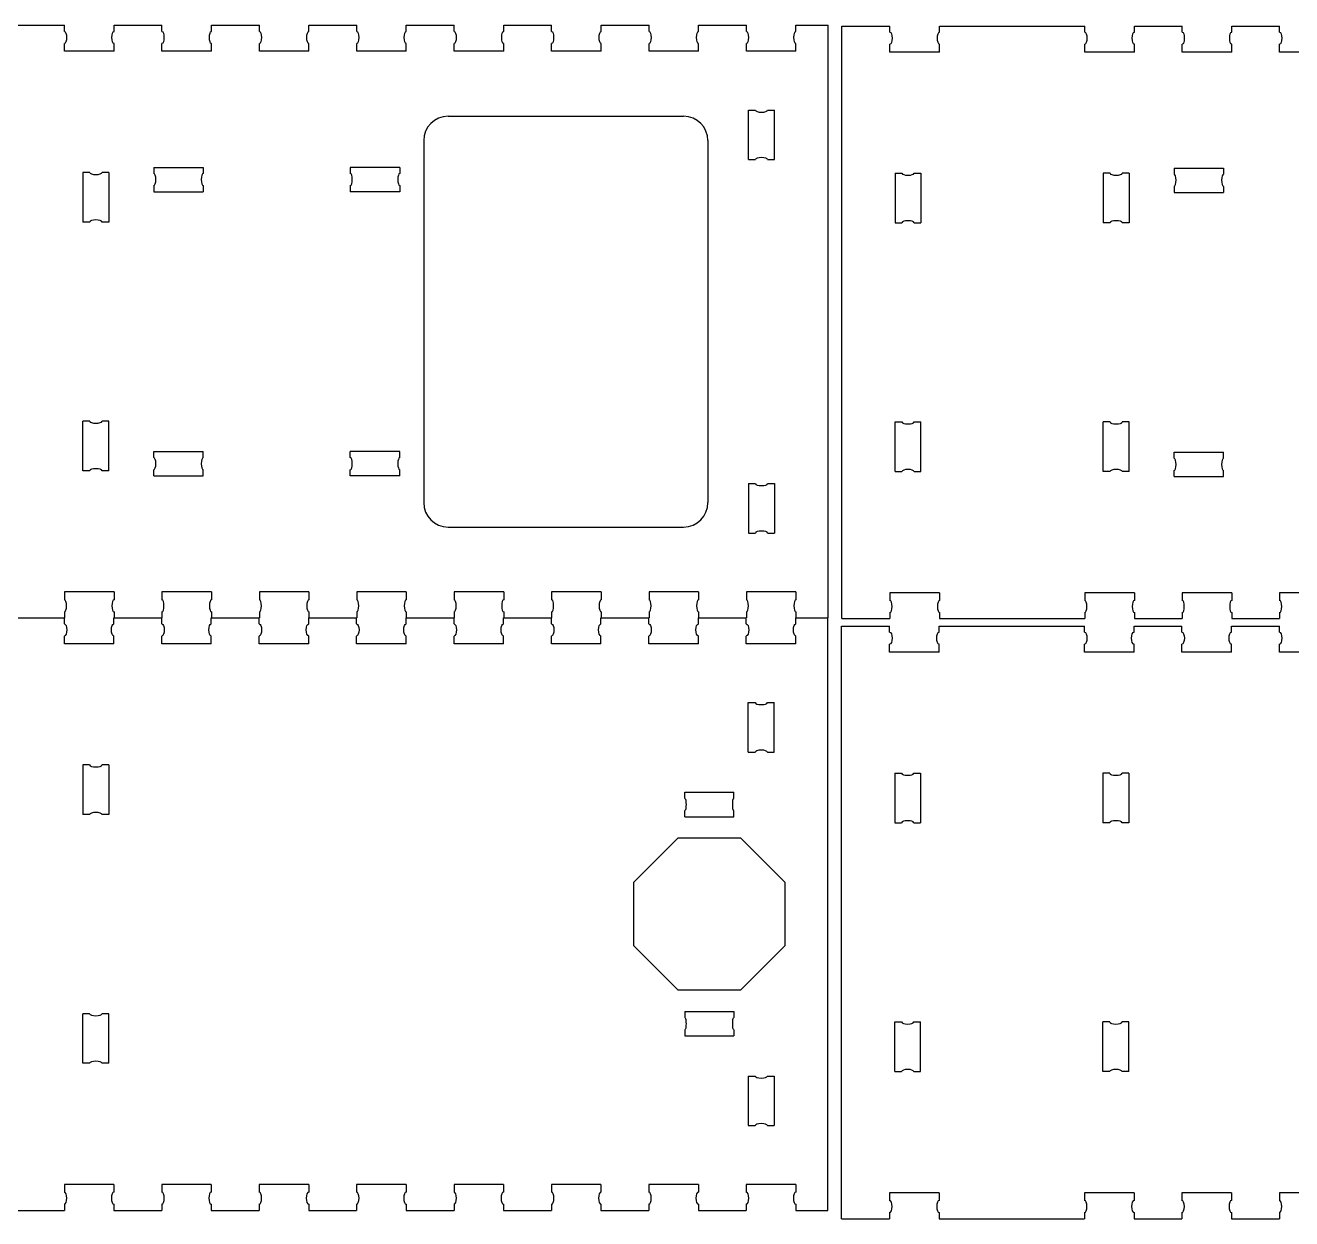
# Model space of a CAD drawing. Extents: x 6 to 617, y 2 to 305.
# Drawn here: x 156.8 to 312.8, y 155.2 to 302.2 of the extents above; entities that cross this region are included whole.
import ezdxf

# ---------------------------------------------------------------- set-up
doc = ezdxf.new("R2010")
doc.units = 0
doc.header["$LTSCALE"] = 12.7
doc.header["$MEASUREMENT"] = 0
doc.layers.add('VISIBLE', color=1, linetype='CONTINUOUS')

msp = doc.modelspace()

# ---------------------------------------------------------------- linework, layer by layer
at = {"layer": 'VISIBLE'}
for p, q in [((143.74, 302.18), (161.64, 302.18)), ((161.64, 301.43), (161.64, 302.18)), ((167.74, 301.43), (167.74, 302.18)), ((167.74, 302.18), (173.64, 302.18)), ((173.64, 301.43), (173.64, 302.18)), ((179.74, 301.43), (179.74, 302.18)), ((179.74, 302.18), (185.64, 302.18)), ((185.64, 301.43), (185.64, 302.18)), ((191.74, 301.43), (191.74, 302.18)), ((191.74, 302.18), (197.64, 302.18)), ((197.64, 301.43), (197.64, 302.18)), ((203.74, 301.43), (203.74, 302.18)), ((203.74, 302.18), (209.64, 302.18)), ((209.64, 301.43), (209.64, 302.18)), ((215.74, 301.43), (215.74, 302.18)), ((215.74, 302.18), (221.64, 302.18)), ((221.64, 301.43), (221.64, 302.18)), ((227.74, 301.43), (227.74, 302.18)), ((227.74, 302.18), (233.64, 302.18)), ((233.64, 301.43), (233.64, 302.18)), ((239.74, 301.43), (239.74, 302.18)), ((239.74, 302.18), (245.64, 302.18)), ((245.64, 301.43), (245.64, 302.18)), ((251.74, 301.43), (251.74, 302.18)), ((251.74, 302.18), (255.69, 302.18)), ((255.69, 229.18), (255.69, 302.18)), ((257.37, 229.09), (257.37, 302.09)), ((257.37, 302.09), (263.32, 302.09)), ((263.32, 301.34), (263.32, 302.09)), ((269.42, 301.34), (269.42, 302.09)), ((269.42, 302.09), (287.32, 302.09)), ((287.32, 301.34), (287.32, 302.09)), ((293.42, 301.34), (293.42, 302.09)), ((293.42, 302.09), (299.32, 302.09)), ((299.32, 301.34), (299.32, 302.09)), ((305.42, 301.34), (305.42, 302.09)), ((305.42, 302.09), (311.32, 302.09)), ((311.32, 301.34), (311.32, 302.09)), ((161.64, 298.98), (161.64, 299.93)), ((167.74, 298.98), (167.74, 299.93)), ((173.64, 298.98), (173.64, 299.93)), ((179.74, 298.98), (179.74, 299.93)), ((185.64, 298.98), (185.64, 299.93)), ((191.74, 298.98), (191.74, 299.93)), ((197.64, 298.98), (197.64, 299.93)), ((203.74, 298.98), (203.74, 299.93)), ((209.64, 298.98), (209.64, 299.93)), ((215.74, 298.98), (215.74, 299.93)), ((221.64, 298.98), (221.64, 299.93)), ((227.74, 298.98), (227.74, 299.93)), ((233.64, 298.98), (233.64, 299.93)), ((239.74, 298.98), (239.74, 299.93)), ((245.64, 298.98), (245.64, 299.93)), ((251.74, 298.98), (251.74, 299.93)), ((263.32, 298.89), (263.32, 299.84)), ((269.42, 298.89), (269.42, 299.84)), ((287.32, 298.89), (287.32, 299.84)), ((293.42, 298.89), (293.42, 299.84)), ((299.32, 298.89), (299.32, 299.84)), ((305.42, 298.89), (305.42, 299.84)), ((311.32, 298.89), (311.32, 299.84)), ((167.74, 298.98), (161.64, 298.98)), ((179.74, 298.98), (173.64, 298.98)), ((191.74, 298.98), (185.64, 298.98)), ((203.74, 298.98), (197.64, 298.98)), ((215.74, 298.98), (209.64, 298.98)), ((227.74, 298.98), (221.64, 298.98)), ((239.74, 298.98), (233.64, 298.98)), ((251.74, 298.98), (245.64, 298.98)), ((269.42, 298.89), (263.32, 298.89)), ((293.42, 298.89), (287.32, 298.89)), ((305.42, 298.89), (299.32, 298.89)), ((317.42, 298.89), (311.32, 298.89)), ((245.89, 285.63), (245.89, 291.73)), ((245.89, 291.73), (246.74, 291.73)), ((248.24, 291.73), (249.09, 291.73)), ((249.09, 285.63), (249.09, 291.73)), ((208.89, 290.98), (237.89, 290.98)), ((205.89, 287.98), (205.89, 243.38)), ((240.89, 287.98), (240.89, 243.38)), ((245.89, 285.63), (246.74, 285.63)), ((248.24, 285.63), (249.09, 285.63)), ((163.91, 284.05), (163.91, 277.95)), ((164.76, 284.05), (163.91, 284.05)), ((167.11, 284.05), (166.26, 284.05)), ((167.11, 284.05), (167.11, 277.95)), ((172.64, 284.68), (178.74, 284.68)), ((172.64, 284.68), (172.64, 283.93)), ((178.74, 284.68), (178.74, 283.93)), ((202.94, 284.68), (196.84, 284.68)), ((196.84, 284.68), (196.84, 283.93)), ((202.94, 284.68), (202.94, 283.93)), ((263.94, 283.96), (263.94, 277.86)), ((263.94, 283.96), (264.79, 283.96)), ((266.29, 283.96), (267.14, 283.96)), ((267.14, 283.96), (267.14, 277.86)), ((289.59, 283.96), (289.59, 277.86)), ((290.44, 283.96), (289.59, 283.96)), ((292.79, 283.96), (291.94, 283.96)), ((292.79, 283.96), (292.79, 277.86)), ((298.32, 284.59), (304.42, 284.59)), ((298.32, 284.59), (298.32, 283.84)), ((304.42, 284.59), (304.42, 283.84)), ((172.64, 282.43), (172.64, 281.68)), ((178.74, 282.43), (178.74, 281.68)), ((196.84, 282.43), (196.84, 281.68)), ((202.94, 282.43), (202.94, 281.68)), ((298.32, 282.34), (298.32, 281.59)), ((304.42, 282.34), (304.42, 281.59)), ((172.64, 281.68), (178.74, 281.68)), ((202.94, 281.68), (196.84, 281.68)), ((298.32, 281.59), (304.42, 281.59)), ((164.76, 277.95), (163.91, 277.95)), ((167.11, 277.95), (166.26, 277.95)), ((263.94, 277.86), (264.79, 277.86)), ((266.29, 277.86), (267.14, 277.86)), ((290.44, 277.86), (289.59, 277.86)), ((292.79, 277.86), (291.94, 277.86)), ((163.91, 247.31), (163.91, 253.41)), ((164.76, 253.41), (163.91, 253.41)), ((167.11, 253.41), (166.26, 253.41)), ((167.11, 247.31), (167.11, 253.41)), ((263.94, 253.32), (264.79, 253.32)), ((263.94, 247.22), (263.94, 253.32)), ((266.29, 253.32), (267.14, 253.32)), ((267.14, 247.22), (267.14, 253.32)), ((289.59, 247.22), (289.59, 253.32)), ((290.44, 253.32), (289.59, 253.32)), ((292.79, 253.32), (291.94, 253.32)), ((292.79, 247.22), (292.79, 253.32)), ((172.64, 249.68), (178.74, 249.68)), ((172.64, 248.93), (172.64, 249.68)), ((178.74, 248.93), (178.74, 249.68)), ((202.94, 249.68), (196.84, 249.68)), ((196.84, 248.93), (196.84, 249.68)), ((202.94, 248.93), (202.94, 249.68)), ((298.32, 249.59), (304.42, 249.59)), ((298.32, 248.84), (298.32, 249.59)), ((304.42, 248.84), (304.42, 249.59)), ((164.76, 247.31), (163.91, 247.31)), ((167.11, 247.31), (166.26, 247.31)), ((172.64, 246.68), (172.64, 247.43)), ((172.64, 246.68), (178.74, 246.68)), ((178.74, 246.68), (178.74, 247.43)), ((196.84, 246.68), (196.84, 247.43)), ((202.94, 246.68), (196.84, 246.68)), ((202.94, 246.68), (202.94, 247.43)), ((263.94, 247.22), (264.79, 247.22)), ((266.29, 247.22), (267.14, 247.22)), ((290.44, 247.22), (289.59, 247.22)), ((292.79, 247.22), (291.94, 247.22)), ((298.32, 246.59), (298.32, 247.34)), ((298.32, 246.59), (304.42, 246.59)), ((304.42, 246.59), (304.42, 247.34)), ((245.89, 245.73), (245.89, 239.63)), ((245.89, 245.73), (246.74, 245.73)), ((248.24, 245.73), (249.09, 245.73)), ((249.09, 245.73), (249.09, 239.63)), ((208.89, 240.38), (237.89, 240.38)), ((245.89, 239.63), (246.74, 239.63)), ((248.24, 239.63), (249.09, 239.63)), ((167.74, 232.38), (161.64, 232.38)), ((161.64, 232.38), (161.64, 231.43)), ((167.74, 232.38), (167.74, 231.43)), ((179.74, 232.38), (173.64, 232.38)), ((173.64, 232.38), (173.64, 231.43)), ((179.74, 232.38), (179.74, 231.43)), ((191.74, 232.38), (185.64, 232.38)), ((185.64, 232.38), (185.64, 231.43)), ((191.74, 232.38), (191.74, 231.43)), ((203.74, 232.38), (197.64, 232.38)), ((197.64, 232.38), (197.64, 231.43)), ((203.74, 232.38), (203.74, 231.43)), ((215.74, 232.38), (209.64, 232.38)), ((209.64, 232.38), (209.64, 231.43)), ((215.74, 232.38), (215.74, 231.43)), ((227.74, 232.38), (221.64, 232.38)), ((221.64, 232.38), (221.64, 231.43)), ((227.74, 232.38), (227.74, 231.43)), ((239.74, 232.38), (233.64, 232.38)), ((233.64, 232.38), (233.64, 231.43)), ((239.74, 232.38), (239.74, 231.43)), ((251.74, 232.38), (245.64, 232.38)), ((245.64, 232.38), (245.64, 231.43)), ((251.74, 232.38), (251.74, 231.43)), ((269.42, 232.29), (263.32, 232.29)), ((263.32, 232.29), (263.32, 231.34)), ((269.42, 232.29), (269.42, 231.34)), ((293.42, 232.29), (287.32, 232.29)), ((287.32, 232.29), (287.32, 231.34)), ((293.42, 232.29), (293.42, 231.34)), ((305.42, 232.29), (299.32, 232.29)), ((299.32, 232.29), (299.32, 231.34)), ((305.42, 232.29), (305.42, 231.34)), ((317.42, 232.29), (311.32, 232.29)), ((311.32, 232.29), (311.32, 231.34)), ((161.64, 229.93), (161.64, 229.18)), ((167.74, 229.93), (167.74, 229.18)), ((173.64, 229.93), (173.64, 229.18)), ((179.74, 229.93), (179.74, 229.18)), ((185.64, 229.93), (185.64, 229.18)), ((191.74, 229.93), (191.74, 229.18)), ((197.64, 229.93), (197.64, 229.18)), ((203.74, 229.93), (203.74, 229.18)), ((209.64, 229.93), (209.64, 229.18)), ((215.74, 229.93), (215.74, 229.18)), ((221.64, 229.93), (221.64, 229.18)), ((227.74, 229.93), (227.74, 229.18)), ((233.64, 229.93), (233.64, 229.18)), ((239.74, 229.93), (239.74, 229.18)), ((245.64, 229.93), (245.64, 229.18)), ((251.74, 229.93), (251.74, 229.18)), ((263.32, 229.84), (263.32, 229.09)), ((269.42, 229.84), (269.42, 229.09)), ((287.32, 229.84), (287.32, 229.09)), ((293.42, 229.84), (293.42, 229.09)), ((299.32, 229.84), (299.32, 229.09)), ((305.42, 229.84), (305.42, 229.09)), ((311.32, 229.84), (311.32, 229.09)), ((143.72, 229.2), (161.62, 229.2)), ((143.74, 229.18), (161.64, 229.18)), ((161.62, 228.45), (161.62, 229.2)), ((167.72, 228.45), (167.72, 229.2)), ((167.72, 229.2), (173.62, 229.2)), ((167.74, 229.18), (173.64, 229.18)), ((173.62, 228.45), (173.62, 229.2)), ((179.72, 228.45), (179.72, 229.2)), ((179.72, 229.2), (185.62, 229.2)), ((179.74, 229.18), (185.64, 229.18)), ((185.62, 228.45), (185.62, 229.2)), ((191.72, 228.45), (191.72, 229.2)), ((191.72, 229.2), (197.62, 229.2)), ((191.74, 229.18), (197.64, 229.18)), ((197.62, 228.45), (197.62, 229.2)), ((203.72, 228.45), (203.72, 229.2)), ((203.72, 229.2), (209.62, 229.2)), ((203.74, 229.18), (209.64, 229.18)), ((209.62, 228.45), (209.62, 229.2)), ((215.72, 228.45), (215.72, 229.2)), ((215.72, 229.2), (221.62, 229.2)), ((215.74, 229.18), (221.64, 229.18)), ((221.62, 228.45), (221.62, 229.2)), ((227.72, 228.45), (227.72, 229.2)), ((227.72, 229.2), (233.62, 229.2)), ((227.74, 229.18), (233.64, 229.18)), ((233.62, 228.45), (233.62, 229.2)), ((239.72, 228.45), (239.72, 229.2)), ((239.72, 229.2), (245.62, 229.2)), ((239.74, 229.18), (245.64, 229.18)), ((245.62, 228.45), (245.62, 229.2)), ((251.72, 228.45), (251.72, 229.2)), ((251.72, 229.2), (255.67, 229.2)), ((251.74, 229.18), (255.69, 229.18)), ((255.67, 156.2), (255.67, 229.2)), ((257.33, 155.18), (257.33, 228.18)), ((257.33, 228.18), (263.28, 228.18)), ((257.37, 229.09), (263.32, 229.09)), ((263.28, 227.43), (263.28, 228.18)), ((269.38, 227.43), (269.38, 228.18)), ((269.38, 228.18), (287.28, 228.18)), ((269.42, 229.09), (287.32, 229.09)), ((287.28, 227.43), (287.28, 228.18)), ((293.38, 227.43), (293.38, 228.18)), ((293.38, 228.18), (299.28, 228.18)), ((293.42, 229.09), (299.32, 229.09)), ((299.28, 227.43), (299.28, 228.18)), ((305.38, 227.43), (305.38, 228.18)), ((305.38, 228.18), (311.28, 228.18)), ((305.42, 229.09), (311.32, 229.09)), ((311.28, 227.43), (311.28, 228.18)), ((161.62, 226), (161.62, 226.95)), ((167.72, 226), (167.72, 226.95)), ((173.62, 226), (173.62, 226.95)), ((179.72, 226), (179.72, 226.95)), ((185.62, 226), (185.62, 226.95)), ((191.72, 226), (191.72, 226.95)), ((197.62, 226), (197.62, 226.95)), ((203.72, 226), (203.72, 226.95)), ((209.62, 226), (209.62, 226.95)), ((215.72, 226), (215.72, 226.95)), ((221.62, 226), (221.62, 226.95)), ((227.72, 226), (227.72, 226.95)), ((233.62, 226), (233.62, 226.95)), ((239.72, 226), (239.72, 226.95)), ((245.62, 226), (245.62, 226.95)), ((251.72, 226), (251.72, 226.95)), ((167.72, 226), (161.62, 226)), ((179.72, 226), (173.62, 226)), ((191.72, 226), (185.62, 226)), ((203.72, 226), (197.62, 226)), ((215.72, 226), (209.62, 226)), ((227.72, 226), (221.62, 226)), ((239.72, 226), (233.62, 226)), ((251.72, 226), (245.62, 226)), ((263.28, 224.98), (263.28, 225.93)), ((269.38, 224.98), (263.28, 224.98)), ((269.38, 224.98), (269.38, 225.93)), ((287.28, 224.98), (287.28, 225.93)), ((293.38, 224.98), (287.28, 224.98)), ((293.38, 224.98), (293.38, 225.93)), ((299.28, 224.98), (299.28, 225.93)), ((305.38, 224.98), (299.28, 224.98)), ((305.38, 224.98), (305.38, 225.93)), ((311.28, 224.98), (311.28, 225.93)), ((317.38, 224.98), (311.28, 224.98)), ((245.87, 212.65), (245.87, 218.75)), ((245.87, 218.75), (246.72, 218.75)), ((248.22, 218.75), (249.07, 218.75)), ((249.07, 212.65), (249.07, 218.75)), ((245.87, 212.65), (246.72, 212.65)), ((248.22, 212.65), (249.07, 212.65)), ((163.89, 211.07), (163.89, 204.97)), ((164.74, 211.07), (163.89, 211.07)), ((167.09, 211.07), (166.24, 211.07)), ((167.09, 211.07), (167.09, 204.97)), ((263.9, 210.05), (263.9, 203.95)), ((263.9, 210.05), (264.75, 210.05)), ((266.25, 210.05), (267.1, 210.05)), ((267.1, 210.05), (267.1, 203.95)), ((289.55, 210.05), (289.55, 203.95)), ((290.4, 210.05), (289.55, 210.05)), ((292.75, 210.05), (291.9, 210.05)), ((292.75, 210.05), (292.75, 203.95)), ((238.07, 207.7), (244.07, 207.7)), ((238.07, 206.95), (238.07, 207.7)), ((244.07, 206.95), (244.07, 207.7)), ((164.74, 204.97), (163.89, 204.97)), ((167.09, 204.97), (166.24, 204.97)), ((238.07, 204.7), (238.07, 205.45)), ((238.07, 204.7), (244.07, 204.7)), ((244.07, 204.7), (244.07, 205.45)), ((263.9, 203.95), (264.75, 203.95)), ((266.25, 203.95), (267.1, 203.95)), ((290.4, 203.95), (289.55, 203.95)), ((292.75, 203.95), (291.9, 203.95)), ((237.19, 202.06), (231.71, 196.58)), ((244.94, 202.06), (237.19, 202.06)), ((250.42, 196.58), (244.94, 202.06)), ((231.71, 196.58), (231.71, 188.83)), ((250.42, 188.83), (250.42, 196.58)), ((231.71, 188.83), (237.19, 183.35)), ((244.94, 183.35), (250.42, 188.83)), ((237.19, 183.35), (244.94, 183.35)), ((163.89, 174.33), (163.89, 180.43)), ((164.74, 180.43), (163.89, 180.43)), ((167.09, 180.43), (166.24, 180.43)), ((167.09, 174.33), (167.09, 180.43)), ((238.07, 180.7), (244.07, 180.7)), ((238.07, 180.7), (238.07, 179.95)), ((244.07, 180.7), (244.07, 179.95)), ((263.9, 179.41), (264.75, 179.41)), ((263.9, 173.31), (263.9, 179.41)), ((266.25, 179.41), (267.1, 179.41)), ((267.1, 173.31), (267.1, 179.41)), ((289.55, 173.31), (289.55, 179.41)), ((290.4, 179.41), (289.55, 179.41)), ((292.75, 179.41), (291.9, 179.41)), ((292.75, 173.31), (292.75, 179.41)), ((238.07, 178.45), (238.07, 177.7)), ((244.07, 178.45), (244.07, 177.7)), ((238.07, 177.7), (244.07, 177.7)), ((164.74, 174.33), (163.89, 174.33)), ((167.09, 174.33), (166.24, 174.33)), ((263.9, 173.31), (264.75, 173.31)), ((266.25, 173.31), (267.1, 173.31)), ((290.4, 173.31), (289.55, 173.31)), ((292.75, 173.31), (291.9, 173.31)), ((245.87, 172.75), (245.87, 166.65)), ((245.87, 172.75), (246.72, 172.75)), ((248.22, 172.75), (249.07, 172.75)), ((249.07, 172.75), (249.07, 166.65)), ((245.87, 166.65), (246.72, 166.65)), ((248.22, 166.65), (249.07, 166.65)), ((167.72, 159.4), (161.62, 159.4)), ((161.62, 159.4), (161.62, 158.45)), ((167.72, 159.4), (167.72, 158.45)), ((179.72, 159.4), (173.62, 159.4)), ((173.62, 159.4), (173.62, 158.45)), ((179.72, 159.4), (179.72, 158.45)), ((191.72, 159.4), (185.62, 159.4)), ((185.62, 159.4), (185.62, 158.45)), ((191.72, 159.4), (191.72, 158.45)), ((203.72, 159.4), (197.62, 159.4)), ((197.62, 159.4), (197.62, 158.45)), ((203.72, 159.4), (203.72, 158.45)), ((215.72, 159.4), (209.62, 159.4)), ((209.62, 159.4), (209.62, 158.45)), ((215.72, 159.4), (215.72, 158.45)), ((227.72, 159.4), (221.62, 159.4)), ((221.62, 159.4), (221.62, 158.45)), ((227.72, 159.4), (227.72, 158.45)), ((239.72, 159.4), (233.62, 159.4)), ((233.62, 159.4), (233.62, 158.45)), ((239.72, 159.4), (239.72, 158.45)), ((251.72, 159.4), (245.62, 159.4)), ((245.62, 159.4), (245.62, 158.45)), ((251.72, 159.4), (251.72, 158.45)), ((269.38, 158.38), (263.28, 158.38)), ((263.28, 158.38), (263.28, 157.43)), ((269.38, 158.38), (269.38, 157.43)), ((293.38, 158.38), (287.28, 158.38)), ((287.28, 158.38), (287.28, 157.43)), ((293.38, 158.38), (293.38, 157.43)), ((305.38, 158.38), (299.28, 158.38)), ((299.28, 158.38), (299.28, 157.43)), ((305.38, 158.38), (305.38, 157.43)), ((317.38, 158.38), (311.28, 158.38)), ((311.28, 158.38), (311.28, 157.43)), ((143.72, 156.2), (161.62, 156.2)), ((161.62, 156.95), (161.62, 156.2)), ((167.72, 156.95), (167.72, 156.2)), ((167.72, 156.2), (173.62, 156.2)), ((173.62, 156.95), (173.62, 156.2)), ((179.72, 156.95), (179.72, 156.2)), ((179.72, 156.2), (185.62, 156.2)), ((185.62, 156.95), (185.62, 156.2)), ((191.72, 156.95), (191.72, 156.2)), ((191.72, 156.2), (197.62, 156.2)), ((197.62, 156.95), (197.62, 156.2)), ((203.72, 156.95), (203.72, 156.2)), ((203.72, 156.2), (209.62, 156.2)), ((209.62, 156.95), (209.62, 156.2)), ((215.72, 156.95), (215.72, 156.2)), ((215.72, 156.2), (221.62, 156.2)), ((221.62, 156.95), (221.62, 156.2)), ((227.72, 156.95), (227.72, 156.2)), ((227.72, 156.2), (233.62, 156.2)), ((233.62, 156.95), (233.62, 156.2)), ((239.72, 156.95), (239.72, 156.2)), ((239.72, 156.2), (245.62, 156.2)), ((245.62, 156.95), (245.62, 156.2)), ((251.72, 156.95), (251.72, 156.2)), ((251.72, 156.2), (255.67, 156.2)), ((257.33, 155.18), (263.28, 155.18)), ((263.28, 155.93), (263.28, 155.18)), ((269.38, 155.93), (269.38, 155.18)), ((269.38, 155.18), (287.28, 155.18)), ((287.28, 155.93), (287.28, 155.18)), ((293.38, 155.93), (293.38, 155.18)), ((293.38, 155.18), (299.28, 155.18)), ((299.28, 155.93), (299.28, 155.18)), ((305.38, 155.93), (305.38, 155.18)), ((305.38, 155.18), (311.28, 155.18)), ((311.28, 155.93), (311.28, 155.18))]:
    msp.add_line(p, q, dxfattribs=at)
for centre, start, end in [((208.89, 287.98), 90, 180), ((237.89, 287.98), 0, 90), ((208.89, 243.38), 180, 270), ((237.89, 243.38), 270, 0)]:
    msp.add_arc(centre, 3, start, end, dxfattribs=at)
at = {"layer": 'VISIBLE', "extrusion": (0, 0, -1)}
for centre, major_axis, ratio, start_param, end_param in [((161.64, 300.68), (0, -0.75), 0.333333, 3.141593, 6.283185), ((167.74, 300.68), (0, 0.75), 0.333333, 3.141593, 6.283185), ((173.64, 300.68), (0, -0.75), 0.333333, 3.141593, 6.283185), ((179.74, 300.68), (0, 0.75), 0.333333, 3.141593, 6.283185), ((185.64, 300.68), (0, -0.75), 0.333333, 3.141593, 6.283185), ((191.74, 300.68), (0, 0.75), 0.333333, 3.141593, 6.283185), ((197.64, 300.68), (0, -0.75), 0.333333, 3.141593, 6.283185), ((203.74, 300.68), (0, 0.75), 0.333333, 3.141593, 6.283185), ((209.64, 300.68), (0, -0.75), 0.333333, 3.141593, 6.283185), ((215.74, 300.68), (0, 0.75), 0.333333, 3.141593, 6.283185), ((221.64, 300.68), (0, -0.75), 0.333333, 3.141593, 6.283185), ((227.74, 300.68), (0, 0.75), 0.333333, 3.141593, 6.283185), ((233.64, 300.68), (0, -0.75), 0.333333, 3.141593, 6.283185), ((239.74, 300.68), (0, 0.75), 0.333333, 3.141593, 6.283185), ((245.64, 300.68), (0, -0.75), 0.333333, 3.141593, 6.283185), ((251.74, 300.68), (0, 0.75), 0.333333, 3.141593, 6.283185), ((263.32, 300.59), (0, -0.75), 0.333333, 3.141593, 6.283185), ((269.42, 300.59), (0, 0.75), 0.333333, 3.141593, 6.283185), ((287.32, 300.59), (0, -0.75), 0.333333, 3.141593, 6.283185), ((293.42, 300.59), (0, 0.75), 0.333333, 3.141593, 6.283185), ((299.32, 300.59), (0, -0.75), 0.333333, 3.141593, 6.283185), ((305.42, 300.59), (0, 0.75), 0.333333, 3.141593, 6.283185), ((311.32, 300.59), (0, -0.75), 0.333333, 3.141593, 6.283185), ((161.62, 227.7), (0, -0.75), 0.4, 3.141593, 6.283185), ((167.72, 227.7), (0, 0.75), 0.4, 3.141593, 6.283185), ((173.62, 227.7), (0, -0.75), 0.4, 3.141593, 6.283185), ((179.72, 227.7), (0, 0.75), 0.4, 3.141593, 6.283185), ((185.62, 227.7), (0, -0.75), 0.4, 3.141593, 6.283185), ((191.72, 227.7), (0, 0.75), 0.4, 3.141593, 6.283185), ((197.62, 227.7), (0, -0.75), 0.4, 3.141593, 6.283185), ((203.72, 227.7), (0, 0.75), 0.4, 3.141593, 6.283185), ((209.62, 227.7), (0, -0.75), 0.4, 3.141593, 6.283185), ((215.72, 227.7), (0, 0.75), 0.4, 3.141593, 6.283185), ((221.62, 227.7), (0, -0.75), 0.4, 3.141593, 6.283185), ((227.72, 227.7), (0, 0.75), 0.4, 3.141593, 6.283185), ((233.62, 227.7), (0, -0.75), 0.4, 3.141593, 6.283185), ((239.72, 227.7), (0, 0.75), 0.4, 3.141593, 6.283185), ((245.62, 227.7), (0, -0.75), 0.4, 3.141593, 6.283185), ((251.72, 227.7), (0, 0.75), 0.4, 3.141593, 6.283185), ((263.28, 226.68), (0, -0.75), 0.4, 3.141593, 6.283185), ((269.38, 226.68), (0, 0.75), 0.4, 3.141593, 6.283185), ((287.28, 226.68), (0, -0.75), 0.4, 3.141593, 6.283185), ((293.38, 226.68), (0, 0.75), 0.4, 3.141593, 6.283185), ((299.28, 226.68), (0, -0.75), 0.4, 3.141593, 6.283185), ((305.38, 226.68), (0, 0.75), 0.4, 3.141593, 6.283185), ((311.28, 226.68), (0, -0.75), 0.4, 3.141593, 6.283185), ((238.07, 206.2), (0, 0.75), 0.166667, 0, 3.141593), ((244.07, 206.2), (0, -0.75), 0.166667, 0, 3.141593), ((238.07, 179.2), (0, 0.75), 0.166667, 0, 3.141593), ((244.07, 179.2), (0, -0.75), 0.166667, 0, 3.141593)]:
    msp.add_ellipse(centre, major_axis=major_axis, ratio=ratio, start_param=start_param, end_param=end_param, dxfattribs=at)
at = {"layer": 'VISIBLE'}
for centre, major_axis, ratio in [((247.49, 291.73), (0.75, 0), 0.333333), ((247.49, 285.63), (-0.75, 0), 0.333333), ((165.51, 284.05), (0.75, 0), 0.333333), ((172.64, 283.18), (0, 0.75), 0.333333), ((178.74, 283.18), (0, -0.75), 0.333333), ((196.84, 283.18), (0, 0.75), 0.333333), ((202.94, 283.18), (0, -0.75), 0.333333), ((265.54, 283.96), (0.75, 0), 0.333333), ((291.19, 283.96), (0.75, 0), 0.333333), ((298.32, 283.09), (0, 0.75), 0.333333), ((304.42, 283.09), (0, -0.75), 0.333333), ((165.51, 277.95), (-0.75, 0), 0.333333), ((265.54, 277.86), (-0.75, 0), 0.333333), ((291.19, 277.86), (-0.75, 0), 0.333333), ((165.51, 253.41), (0.75, 0), 0.333333), ((265.54, 253.32), (0.75, 0), 0.333333), ((291.19, 253.32), (0.75, 0), 0.333333), ((172.64, 248.18), (0, 0.75), 0.333333), ((178.74, 248.18), (0, -0.75), 0.333333), ((196.84, 248.18), (0, 0.75), 0.333333), ((202.94, 248.18), (0, -0.75), 0.333333), ((298.32, 248.09), (0, 0.75), 0.333333), ((304.42, 248.09), (0, -0.75), 0.333333), ((165.51, 247.31), (-0.75, 0), 0.333333), ((265.54, 247.22), (-0.75, 0), 0.333333), ((291.19, 247.22), (-0.75, 0), 0.333333), ((247.49, 245.73), (0.75, 0), 0.333333), ((247.49, 239.63), (-0.75, 0), 0.333333), ((161.64, 230.68), (0, 0.75), 0.333333), ((167.74, 230.68), (0, -0.75), 0.333333), ((173.64, 230.68), (0, 0.75), 0.333333), ((179.74, 230.68), (0, -0.75), 0.333333), ((185.64, 230.68), (0, 0.75), 0.333333), ((191.74, 230.68), (0, -0.75), 0.333333), ((197.64, 230.68), (0, 0.75), 0.333333), ((203.74, 230.68), (0, -0.75), 0.333333), ((209.64, 230.68), (0, 0.75), 0.333333), ((215.74, 230.68), (0, -0.75), 0.333333), ((221.64, 230.68), (0, 0.75), 0.333333), ((227.74, 230.68), (0, -0.75), 0.333333), ((233.64, 230.68), (0, 0.75), 0.333333), ((239.74, 230.68), (0, -0.75), 0.333333), ((245.64, 230.68), (0, 0.75), 0.333333), ((251.74, 230.68), (0, -0.75), 0.333333), ((263.32, 230.59), (0, 0.75), 0.333333), ((269.42, 230.59), (0, -0.75), 0.333333), ((287.32, 230.59), (0, 0.75), 0.333333), ((293.42, 230.59), (0, -0.75), 0.333333), ((299.32, 230.59), (0, 0.75), 0.333333), ((305.42, 230.59), (0, -0.75), 0.333333), ((311.32, 230.59), (0, 0.75), 0.333333), ((247.47, 218.75), (0.75, 0), 0.333333), ((247.47, 212.65), (-0.75, 0), 0.333333), ((165.49, 211.07), (0.75, 0), 0.333333), ((265.5, 210.05), (0.75, 0), 0.333333), ((291.15, 210.05), (0.75, 0), 0.333333), ((165.49, 204.97), (-0.75, 0), 0.333333), ((265.5, 203.95), (-0.75, 0), 0.333333), ((291.15, 203.95), (-0.75, 0), 0.333333), ((165.49, 180.43), (0.75, 0), 0.333333), ((265.5, 179.41), (0.75, 0), 0.333333), ((291.15, 179.41), (0.75, 0), 0.333333), ((165.49, 174.33), (-0.75, 0), 0.333333), ((265.5, 173.31), (-0.75, 0), 0.333333), ((291.15, 173.31), (-0.75, 0), 0.333333), ((247.47, 172.75), (0.75, 0), 0.333333), ((247.47, 166.65), (-0.75, 0), 0.333333), ((161.62, 157.7), (0, 0.75), 0.4), ((167.72, 157.7), (0, -0.75), 0.4), ((173.62, 157.7), (0, 0.75), 0.4), ((179.72, 157.7), (0, -0.75), 0.4), ((185.62, 157.7), (0, 0.75), 0.4), ((191.72, 157.7), (0, -0.75), 0.4), ((197.62, 157.7), (0, 0.75), 0.4), ((203.72, 157.7), (0, -0.75), 0.4), ((209.62, 157.7), (0, 0.75), 0.4), ((215.72, 157.7), (0, -0.75), 0.4), ((221.62, 157.7), (0, 0.75), 0.4), ((227.72, 157.7), (0, -0.75), 0.4), ((233.62, 157.7), (0, 0.75), 0.4), ((239.72, 157.7), (0, -0.75), 0.4), ((245.62, 157.7), (0, 0.75), 0.4), ((251.72, 157.7), (0, -0.75), 0.4), ((263.28, 156.68), (0, 0.75), 0.4), ((269.38, 156.68), (0, -0.75), 0.4), ((287.28, 156.68), (0, 0.75), 0.4), ((293.38, 156.68), (0, -0.75), 0.4), ((299.28, 156.68), (0, 0.75), 0.4), ((305.38, 156.68), (0, -0.75), 0.4), ((311.28, 156.68), (0, 0.75), 0.4)]:
    msp.add_ellipse(centre, major_axis=major_axis, ratio=ratio, start_param=3.141593, end_param=6.283185, dxfattribs=at)

doc.saveas('drawing.dxf')
